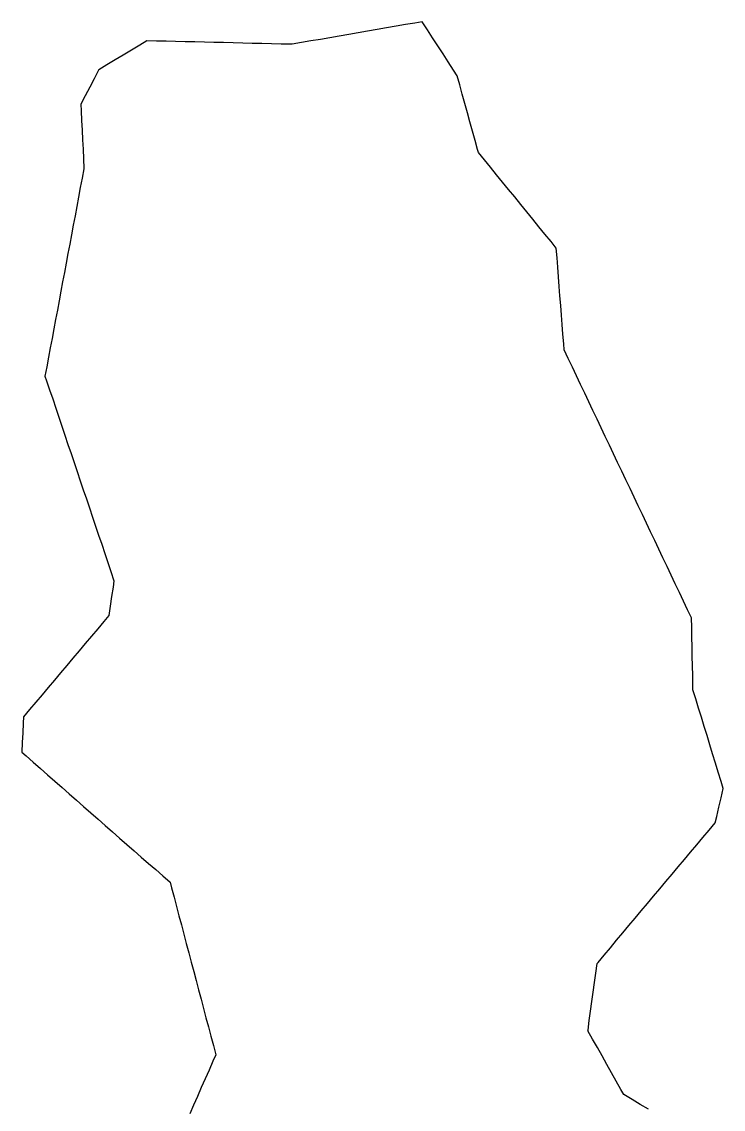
# Model space of a CAD drawing. Header units: millimetres. Extents: x 165 to 2352, y 1753 to 3323.
# Drawn here: x 321.8 to 395, y 2604.8 to 2718.2 of the extents above; entities that cross this region are included whole.
import ezdxf

# ---------------------------------------------------------------- set-up
doc = ezdxf.new("R2010")
doc.units = ezdxf.units.MM
doc.layers.add('ALL_ISLANDS', color=7, linetype='Continuous')
doc.layers.add('OUTLINE_ISLAND_01', color=7, linetype='Continuous')

msp = doc.modelspace()

# ---------------------------------------------------------------- linework, layer by layer
at = {"layer": 'ALL_ISLANDS'}
msp.add_lwpolyline([(387.2143, 2604.7891), (386.3573, 2605.3044), (385.5003, 2605.8196), (384.6432, 2606.3349), (384.3415, 2606.8687), (383.8494, 2607.7393), (383.3574, 2608.6099), (382.8654, 2609.4805), (382.3733, 2610.351), (381.8813, 2611.2216), (381.3893, 2612.0922), (380.8972, 2612.9628), (380.909, 2613.05), (381.0432, 2614.041), (381.1775, 2615.0319), (381.3117, 2616.0229), (381.4459, 2617.0138), (381.5801, 2618.0048), (381.7143, 2618.9957), (381.8485, 2619.9867), (381.9565, 2620.1153), (382.5996, 2620.8811), (383.2427, 2621.6469), (383.8858, 2622.4127), (384.5289, 2623.1785), (385.172, 2623.9442), (385.8151, 2624.71), (386.4582, 2625.4758), (387.1013, 2626.2416), (387.7444, 2627.0074), (388.3875, 2627.7732), (389.0306, 2628.539), (389.6737, 2629.3048), (390.3168, 2630.0705), (390.9599, 2630.8363), (391.603, 2631.6021), (392.2461, 2632.3679), (392.8892, 2633.1337), (393.5323, 2633.8995), (394.1754, 2634.6653), (394.3274, 2635.3142), (394.5556, 2636.2878), (394.7837, 2637.2614), (395.0119, 2638.235), (394.7828, 2638.9821), (394.4897, 2639.9382), (394.1966, 2640.8943), (393.9035, 2641.8504), (393.6103, 2642.8064), (393.3172, 2643.7625), (393.0241, 2644.7186), (392.731, 2645.6747), (392.4379, 2646.6307), (392.1448, 2647.5868), (391.8516, 2648.5429), (391.8419, 2649.0335), (391.8221, 2650.0333), (391.8023, 2651.0331), (391.7826, 2652.0329), (391.7628, 2653.0327), (391.743, 2654.0325), (391.7232, 2655.0323), (391.7034, 2656.0321), (391.2966, 2656.8878), (390.8673, 2657.791), (390.438, 2658.6942), (390.0087, 2659.5973), (389.5794, 2660.5005), (389.1501, 2661.4036), (388.7208, 2662.3068), (388.2915, 2663.2099), (387.8621, 2664.1131), (387.4328, 2665.0163), (387.0035, 2665.9194), (386.5742, 2666.8226), (386.1449, 2667.7257), (385.7156, 2668.6289), (385.2863, 2669.532), (384.857, 2670.4352), (384.4277, 2671.3384), (383.9984, 2672.2415), (383.569, 2673.1447), (383.1397, 2674.0478), (382.7104, 2674.951), (382.2811, 2675.8542), (381.8518, 2676.7573), (381.4225, 2677.6605), (380.9932, 2678.5636), (380.5639, 2679.4668), (380.1346, 2680.3699), (379.7053, 2681.2731), (379.276, 2682.1763), (378.8466, 2683.0794), (378.4173, 2683.9826), (378.368, 2684.6256), (378.2914, 2685.6226), (378.2148, 2686.6197), (378.1383, 2687.6168), (378.0617, 2688.6138), (377.9851, 2689.6109), (377.9086, 2690.608), (377.832, 2691.605), (377.7554, 2692.6021), (377.6789, 2693.5992), (377.6023, 2694.5962), (377.0478, 2695.2775), (376.4165, 2696.053), (375.7852, 2696.8286), (375.1539, 2697.6041), (374.5226, 2698.3797), (373.8913, 2699.1552), (373.26, 2699.9308), (372.6287, 2700.7063), (371.9974, 2701.4819), (371.3661, 2702.2574), (370.7349, 2703.033), (370.1036, 2703.8085), (369.4723, 2704.5841), (369.3937, 2704.8675), (369.1266, 2705.8311), (368.8595, 2706.7948), (368.5924, 2707.7585), (368.3253, 2708.7221), (368.0582, 2709.6858), (367.7911, 2710.6495), (367.524, 2711.6131), (367.2569, 2712.5768), (366.8718, 2713.1712), (366.3281, 2714.0105), (365.7843, 2714.8497), (365.2406, 2715.689), (364.6969, 2716.5282), (364.1531, 2717.3675), (363.6094, 2718.2068), (362.852, 2718.0756), (361.8666, 2717.9051), (360.8813, 2717.7345), (359.8959, 2717.5639), (358.9106, 2717.3934), (357.9253, 2717.2228), (356.9399, 2717.0522), (355.9546, 2716.8817), (354.9692, 2716.7111), (353.9839, 2716.5405), (352.9985, 2716.3699), (352.0132, 2716.1994), (351.0278, 2716.0288), (350.0425, 2715.8582), (349.8911, 2715.8618), (348.8914, 2715.8853), (347.8917, 2715.9088), (346.8919, 2715.9323), (345.8922, 2715.9558), (344.8925, 2715.9793), (343.8928, 2716.0028), (342.893, 2716.0262), (341.8933, 2716.0497), (340.8936, 2716.0732), (339.8939, 2716.0967), (338.8941, 2716.1202), (337.8944, 2716.1437), (336.8947, 2716.1672), (335.895, 2716.1907), (334.8952, 2716.2142), (334.1538, 2715.7672), (333.2974, 2715.2508), (332.441, 2714.7345), (331.5846, 2714.2182), (330.7282, 2713.7019), (329.8718, 2713.1855), (329.8532, 2713.1496), (329.3931, 2712.2617), (328.933, 2711.3738), (328.473, 2710.4859), (328.0129, 2709.5981), (328.0462, 2708.8999), (328.0939, 2707.9011), (328.1415, 2706.9022), (328.1892, 2705.9033), (328.2368, 2704.9045), (328.2845, 2703.9056), (328.3321, 2702.9067), (328.3262, 2702.8751), (328.1418, 2701.8923), (327.9573, 2700.9094), (327.7729, 2699.9266), (327.5884, 2698.9437), (327.404, 2697.9609), (327.2195, 2696.9781), (327.0351, 2695.9952), (326.8507, 2695.0124), (326.6662, 2694.0295), (326.4818, 2693.0467), (326.2973, 2692.0638), (326.1129, 2691.081), (325.9284, 2690.0982), (325.744, 2689.1153), (325.5596, 2688.1325), (325.3751, 2687.1496), (325.1907, 2686.1668), (325.0062, 2685.1839), (324.8218, 2684.2011), (324.6373, 2683.2183), (324.4529, 2682.2354), (324.2685, 2681.2526), (324.4332, 2680.7644), (324.7528, 2679.8169), (325.0725, 2678.8694), (325.3922, 2677.9219), (325.7119, 2676.9743), (326.0316, 2676.0268), (326.3512, 2675.0793), (326.6709, 2674.1318), (326.9906, 2673.1842), (327.3103, 2672.2367), (327.63, 2671.2892), (327.9497, 2670.3417), (328.2693, 2669.3941), (328.589, 2668.4466), (328.9087, 2667.4991), (329.2284, 2666.5516), (329.5481, 2665.604), (329.8678, 2664.6565), (330.1874, 2663.709), (330.5071, 2662.7615), (330.8268, 2661.8139), (331.1465, 2660.8664), (331.4662, 2659.9189), (331.367, 2659.25), (331.2204, 2658.2608), (331.0737, 2657.2716), (330.9271, 2656.2824), (330.411, 2655.671), (329.766, 2654.9069), (329.121, 2654.1427), (328.4759, 2653.3786), (327.8309, 2652.6144), (327.1858, 2651.8503), (326.5408, 2651.0862), (325.8957, 2650.322), (325.2507, 2649.5579), (324.6056, 2648.7937), (323.9606, 2648.0296), (323.3156, 2647.2654), (322.6705, 2646.5013), (322.0255, 2645.7371), (321.992, 2645.0448), (321.9438, 2644.046), (321.8955, 2643.0472), (321.8473, 2642.0483), (322.2911, 2641.6587), (323.0425, 2640.9988), (323.7939, 2640.339), (324.5454, 2639.6792), (325.2968, 2639.0194), (326.0482, 2638.3596), (326.7997, 2637.6998), (327.5511, 2637.04), (328.3025, 2636.3802), (329.054, 2635.7204), (329.8054, 2635.0606), (330.5568, 2634.4008), (331.3083, 2633.741), (332.0597, 2633.0812), (332.8111, 2632.4214), (333.5626, 2631.7615), (334.314, 2631.1017), (335.0654, 2630.4419), (335.8169, 2629.7821), (336.5683, 2629.1223), (337.3197, 2628.4625), (337.4747, 2627.8777), (337.7309, 2626.911), (337.9871, 2625.9444), (338.2432, 2624.9778), (338.4994, 2624.0111), (338.7556, 2623.0445), (339.0117, 2622.0779), (339.2679, 2621.1112), (339.524, 2620.1446), (339.7802, 2619.178), (340.0364, 2618.2113), (340.2925, 2617.2447), (340.5487, 2616.2781), (340.8049, 2615.3114), (341.061, 2614.3448), (341.3172, 2613.3782), (341.5733, 2612.4115), (341.8295, 2611.4449), (342.0857, 2610.4783), (341.7863, 2609.799), (341.3829, 2608.8839), (340.9796, 2607.9689), (340.5763, 2607.0538), (340.1729, 2606.1388), (339.7696, 2605.2237), (339.3662, 2604.3087)], dxfattribs=at)
at = {"layer": 'OUTLINE_ISLAND_01'}
msp.add_lwpolyline([(387.2143, 2604.7891), (386.3573, 2605.3044), (385.5003, 2605.8196), (384.6432, 2606.3349), (384.3415, 2606.8687), (383.8494, 2607.7393), (383.3574, 2608.6099), (382.8654, 2609.4805), (382.3733, 2610.351), (381.8813, 2611.2216), (381.3893, 2612.0922), (380.8972, 2612.9628), (380.909, 2613.05), (381.0432, 2614.041), (381.1775, 2615.0319), (381.3117, 2616.0229), (381.4459, 2617.0138), (381.5801, 2618.0048), (381.7143, 2618.9957), (381.8485, 2619.9867), (381.9565, 2620.1153), (382.5996, 2620.8811), (383.2427, 2621.6469), (383.8858, 2622.4127), (384.5289, 2623.1785), (385.172, 2623.9442), (385.8151, 2624.71), (386.4582, 2625.4758), (387.1013, 2626.2416), (387.7444, 2627.0074), (388.3875, 2627.7732), (389.0306, 2628.539), (389.6737, 2629.3048), (390.3168, 2630.0705), (390.9599, 2630.8363), (391.603, 2631.6021), (392.2461, 2632.3679), (392.8892, 2633.1337), (393.5323, 2633.8995), (394.1754, 2634.6653), (394.3274, 2635.3142), (394.5556, 2636.2878), (394.7837, 2637.2614), (395.0119, 2638.235), (394.7828, 2638.9821), (394.4897, 2639.9382), (394.1966, 2640.8943), (393.9035, 2641.8504), (393.6103, 2642.8064), (393.3172, 2643.7625), (393.0241, 2644.7186), (392.731, 2645.6747), (392.4379, 2646.6307), (392.1448, 2647.5868), (391.8516, 2648.5429), (391.8419, 2649.0335), (391.8221, 2650.0333), (391.8023, 2651.0331), (391.7826, 2652.0329), (391.7628, 2653.0327), (391.743, 2654.0325), (391.7232, 2655.0323), (391.7034, 2656.0321), (391.2966, 2656.8878), (390.8673, 2657.791), (390.438, 2658.6942), (390.0087, 2659.5973), (389.5794, 2660.5005), (389.1501, 2661.4036), (388.7208, 2662.3068), (388.2915, 2663.2099), (387.8621, 2664.1131), (387.4328, 2665.0163), (387.0035, 2665.9194), (386.5742, 2666.8226), (386.1449, 2667.7257), (385.7156, 2668.6289), (385.2863, 2669.532), (384.857, 2670.4352), (384.4277, 2671.3384), (383.9984, 2672.2415), (383.569, 2673.1447), (383.1397, 2674.0478), (382.7104, 2674.951), (382.2811, 2675.8542), (381.8518, 2676.7573), (381.4225, 2677.6605), (380.9932, 2678.5636), (380.5639, 2679.4668), (380.1346, 2680.3699), (379.7053, 2681.2731), (379.276, 2682.1763), (378.8466, 2683.0794), (378.4173, 2683.9826), (378.368, 2684.6256), (378.2914, 2685.6226), (378.2148, 2686.6197), (378.1383, 2687.6168), (378.0617, 2688.6138), (377.9851, 2689.6109), (377.9086, 2690.608), (377.832, 2691.605), (377.7554, 2692.6021), (377.6789, 2693.5992), (377.6023, 2694.5962), (377.0478, 2695.2775), (376.4165, 2696.053), (375.7852, 2696.8286), (375.1539, 2697.6041), (374.5226, 2698.3797), (373.8913, 2699.1552), (373.26, 2699.9308), (372.6287, 2700.7063), (371.9974, 2701.4819), (371.3661, 2702.2574), (370.7349, 2703.033), (370.1036, 2703.8085), (369.4723, 2704.5841), (369.3937, 2704.8675), (369.1266, 2705.8311), (368.8595, 2706.7948), (368.5924, 2707.7585), (368.3253, 2708.7221), (368.0582, 2709.6858), (367.7911, 2710.6495), (367.524, 2711.6131), (367.2569, 2712.5768), (366.8718, 2713.1712), (366.3281, 2714.0105), (365.7843, 2714.8497), (365.2406, 2715.689), (364.6969, 2716.5282), (364.1531, 2717.3675), (363.6094, 2718.2068), (362.852, 2718.0756), (361.8666, 2717.9051), (360.8813, 2717.7345), (359.8959, 2717.5639), (358.9106, 2717.3934), (357.9253, 2717.2228), (356.9399, 2717.0522), (355.9546, 2716.8817), (354.9692, 2716.7111), (353.9839, 2716.5405), (352.9985, 2716.3699), (352.0132, 2716.1994), (351.0278, 2716.0288), (350.0425, 2715.8582), (349.8911, 2715.8618), (348.8914, 2715.8853), (347.8917, 2715.9088), (346.8919, 2715.9323), (345.8922, 2715.9558), (344.8925, 2715.9793), (343.8928, 2716.0028), (342.893, 2716.0262), (341.8933, 2716.0497), (340.8936, 2716.0732), (339.8939, 2716.0967), (338.8941, 2716.1202), (337.8944, 2716.1437), (336.8947, 2716.1672), (335.895, 2716.1907), (334.8952, 2716.2142), (334.1538, 2715.7672), (333.2974, 2715.2508), (332.441, 2714.7345), (331.5846, 2714.2182), (330.7282, 2713.7019), (329.8718, 2713.1855), (329.8532, 2713.1496), (329.3931, 2712.2617), (328.933, 2711.3738), (328.473, 2710.4859), (328.0129, 2709.5981), (328.0462, 2708.8999), (328.0939, 2707.9011), (328.1415, 2706.9022), (328.1892, 2705.9033), (328.2368, 2704.9045), (328.2845, 2703.9056), (328.3321, 2702.9067), (328.3262, 2702.8751), (328.1418, 2701.8923), (327.9573, 2700.9094), (327.7729, 2699.9266), (327.5884, 2698.9437), (327.404, 2697.9609), (327.2195, 2696.9781), (327.0351, 2695.9952), (326.8507, 2695.0124), (326.6662, 2694.0295), (326.4818, 2693.0467), (326.2973, 2692.0638), (326.1129, 2691.081), (325.9284, 2690.0982), (325.744, 2689.1153), (325.5596, 2688.1325), (325.3751, 2687.1496), (325.1907, 2686.1668), (325.0062, 2685.1839), (324.8218, 2684.2011), (324.6373, 2683.2183), (324.4529, 2682.2354), (324.2685, 2681.2526), (324.4332, 2680.7644), (324.7528, 2679.8169), (325.0725, 2678.8694), (325.3922, 2677.9219), (325.7119, 2676.9743), (326.0316, 2676.0268), (326.3512, 2675.0793), (326.6709, 2674.1318), (326.9906, 2673.1842), (327.3103, 2672.2367), (327.63, 2671.2892), (327.9497, 2670.3417), (328.2693, 2669.3941), (328.589, 2668.4466), (328.9087, 2667.4991), (329.2284, 2666.5516), (329.5481, 2665.604), (329.8678, 2664.6565), (330.1874, 2663.709), (330.5071, 2662.7615), (330.8268, 2661.8139), (331.1465, 2660.8664), (331.4662, 2659.9189), (331.367, 2659.25), (331.2204, 2658.2608), (331.0737, 2657.2716), (330.9271, 2656.2824), (330.411, 2655.671), (329.766, 2654.9069), (329.121, 2654.1427), (328.4759, 2653.3786), (327.8309, 2652.6144), (327.1858, 2651.8503), (326.5408, 2651.0862), (325.8957, 2650.322), (325.2507, 2649.5579), (324.6056, 2648.7937), (323.9606, 2648.0296), (323.3156, 2647.2654), (322.6705, 2646.5013), (322.0255, 2645.7371), (321.992, 2645.0448), (321.9438, 2644.046), (321.8955, 2643.0472), (321.8473, 2642.0483), (322.2911, 2641.6587), (323.0425, 2640.9988), (323.7939, 2640.339), (324.5454, 2639.6792), (325.2968, 2639.0194), (326.0482, 2638.3596), (326.7997, 2637.6998), (327.5511, 2637.04), (328.3025, 2636.3802), (329.054, 2635.7204), (329.8054, 2635.0606), (330.5568, 2634.4008), (331.3083, 2633.741), (332.0597, 2633.0812), (332.8111, 2632.4214), (333.5626, 2631.7615), (334.314, 2631.1017), (335.0654, 2630.4419), (335.8169, 2629.7821), (336.5683, 2629.1223), (337.3197, 2628.4625), (337.4747, 2627.8777), (337.7309, 2626.911), (337.9871, 2625.9444), (338.2432, 2624.9778), (338.4994, 2624.0111), (338.7556, 2623.0445), (339.0117, 2622.0779), (339.2679, 2621.1112), (339.524, 2620.1446), (339.7802, 2619.178), (340.0364, 2618.2113), (340.2925, 2617.2447), (340.5487, 2616.2781), (340.8049, 2615.3114), (341.061, 2614.3448), (341.3172, 2613.3782), (341.5733, 2612.4115), (341.8295, 2611.4449), (342.0857, 2610.4783), (341.7863, 2609.799), (341.3829, 2608.8839), (340.9796, 2607.9689), (340.5763, 2607.0538), (340.1729, 2606.1388), (339.7696, 2605.2237), (339.3662, 2604.3087)], dxfattribs=at)

doc.saveas('drawing.dxf')
